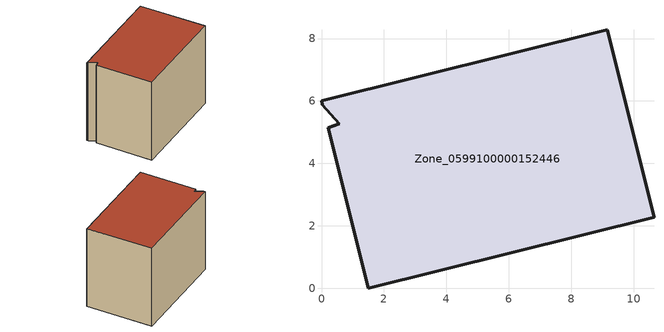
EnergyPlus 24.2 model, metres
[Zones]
Zone_0599100000152446
 floor ground (C_G): 9.16,8.28 10.65,2.28 1.49,0 0.21,5.15 0.57,5.27 0.03,5.88 0,6 z0
 wall outside (C_F): 1.49,0 10.65,2.28 9.16,8.28 0,6 0.03,5.88 0.57,5.27 0.21,5.15 1.49,0 z0:7.92
 roof outside (C_R): 10.65,2.28 9.16,8.28 0,6 0.03,5.88 0.57,5.27 0.21,5.15 1.49,0 z7.92
[BUILDING]
Pand.0599100000152446: North Axis=0; Terrain=City; Loads Convergence Tolerance Value=0.04; Temperature Convergence Tolerance Value=0.4; Solar Distribution=FullExterior; Maximum Number of Warmup Days=25; Minimum Number of Warmup Days=1
[Site:Location]
Rotterdam.The.Hague.AP_ZH_NLD Design_Conditions: Latitude=51.96; Longitude=4.45; Time Zone=1; Elevation=-4.5
[SITE:GROUNDTEMPERATURE:BUILDINGSURFACE]
18, 18, 18, 18, 18, 18, 18, 18, 18, 18, 18, 18
[MATERIAL] Thermal Absorptance=0.9; Solar Absorptance=0.7; Visible Absorptance=0.7
Name | Roughness | Thickness | Conductivity | Density | Specific Heat
G.TC.1965-1974 | MediumSmooth | 0.15 | 0.882353 | 540 | 1210
F.TC.1965-1974 | Rough | 0.3 | 0.697674 | 1920 | 840
R.TC.1965-1974 | MediumRough | 0.2 | 0.232558 | 1500 | 1000
[CONSTRUCTION]
C_G: G.TC.1965-1974
C_F: F.TC.1965-1974
C_R: R.TC.1965-1974
[ZONE]
Zone_0599100000152446: Type=1; Multiplier=1; Ceiling Height=Autocalculate; Volume=Autocalculate; Floor Area=autocalculate; Part of Total Floor Area=Yes
[ZONEINFILTRATION:DESIGNFLOWRATE]
Infil_Zone_0599100000152446: Zone or ZoneList or Space or SpaceList=Zone_0599100000152446; Schedule=AlwaysOn; Design Flow Rate Calculation Method=Flow/Area; Flow Rate per Floor Area=0.003; Constant Term Coefficient=1; Temperature Term Coefficient=0; Velocity Term Coefficient=0; Velocity Squared Term Coefficient=0
[HVACTEMPLATE:ZONE:IDEALLOADSAIRSYSTEM]
Zone_0599100000152446: Maximum Heating Supply Air Temperature=50; Minimum Cooling Supply Air Temperature=13; Maximum Heating Supply Air Humidity Ratio=0.0156; Minimum Cooling Supply Air Humidity Ratio=0.0077; Heating Limit=NoLimit; Cooling Limit=NoLimit; Dehumidification Control Type=ConstantSensibleHeatRatio; Cooling Sensible Heat Ratio=0.7; Dehumidification Setpoint=60; Humidification Control Type=None; Humidification Setpoint=30; Outdoor Air Method=None; Outdoor Air Flow Rate per Person=0.00944; Outdoor Air Flow Rate per Zone Floor Area=0; Outdoor Air Flow Rate per Zone=0; Demand Controlled Ventilation Type=None; Outdoor Air Economizer Type=NoEconomizer; Heat Recovery Type=None; Sensible Heat Recovery Effectiveness=0.7; Latent Heat Recovery Effectiveness=0.65
[ZONECONTROL:THERMOSTAT]
ThermostatControl_Zone_0599100000152446: Zone or ZoneList=Zone_0599100000152446; Control Type Schedule=DualSetpointControlType; Control 1=Thermostat_Zone_0599100000152446; Temperature Difference Between Cutout And Setpoint=0
[THERMOSTATSETPOINT:DUALSETPOINT]
Thermostat_Zone_0599100000152446: Heating Setpoint Temperature Schedule=HeatingSetpoint_Zone_0599100000152446; Cooling Setpoint Temperature Schedule=CoolingSetpoint_Zone_0599100000152446
[SCHEDULE:COMPACT]
HeatingSetpoint_Zone_0599100000152446: Through: 12/31, For: AllDays, Until: 24:00, 21
CoolingSetpoint_Zone_0599100000152446: Through: 12/31, For: AllDays, Until: 24:00, 24
DualSetpointControlType: Through: 12/31, For: AllDays, Until: 24:00, 4
AlwaysOn: Through: 12/31, For: AllDays, Until: 24:00, 1
